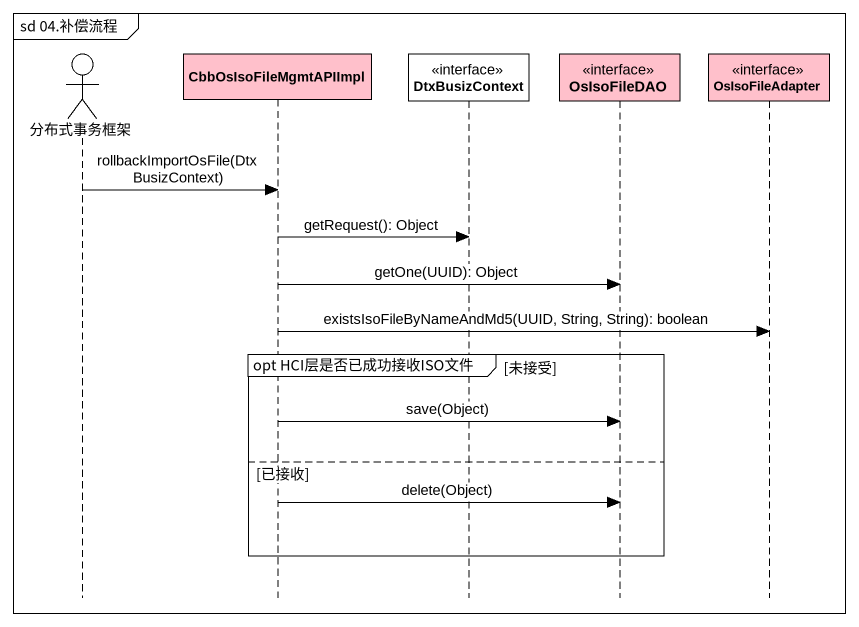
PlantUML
@startuml
mainframe sd 04.补偿流程
hide footbox
actor 分布式事务框架 #FFFFFF
participant CbbOsIsoFileMgmtAPIImpl #FFC0CB
participant DtxBusizContext <<interface>> #FFFFFF
participant OsIsoFileDAO <<interface>> #FFC0CB
participant OsIsoFileAdapter <<interface>> #FFC0CB

分布式事务框架 -> CbbOsIsoFileMgmtAPIImpl : rollbackImportOsFile(DtxBusizContext)
CbbOsIsoFileMgmtAPIImpl -> DtxBusizContext : getRequest(): Object
CbbOsIsoFileMgmtAPIImpl -> OsIsoFileDAO : getOne(UUID): Object
CbbOsIsoFileMgmtAPIImpl -> OsIsoFileAdapter : existsIsoFileByNameAndMd5(UUID, String, String): boolean
group opt HCI层是否已成功接收ISO文件 [未接受]
  CbbOsIsoFileMgmtAPIImpl -> OsIsoFileDAO : save(Object)
else 已接收
  CbbOsIsoFileMgmtAPIImpl -> OsIsoFileDAO : delete(Object)
end
@enduml
